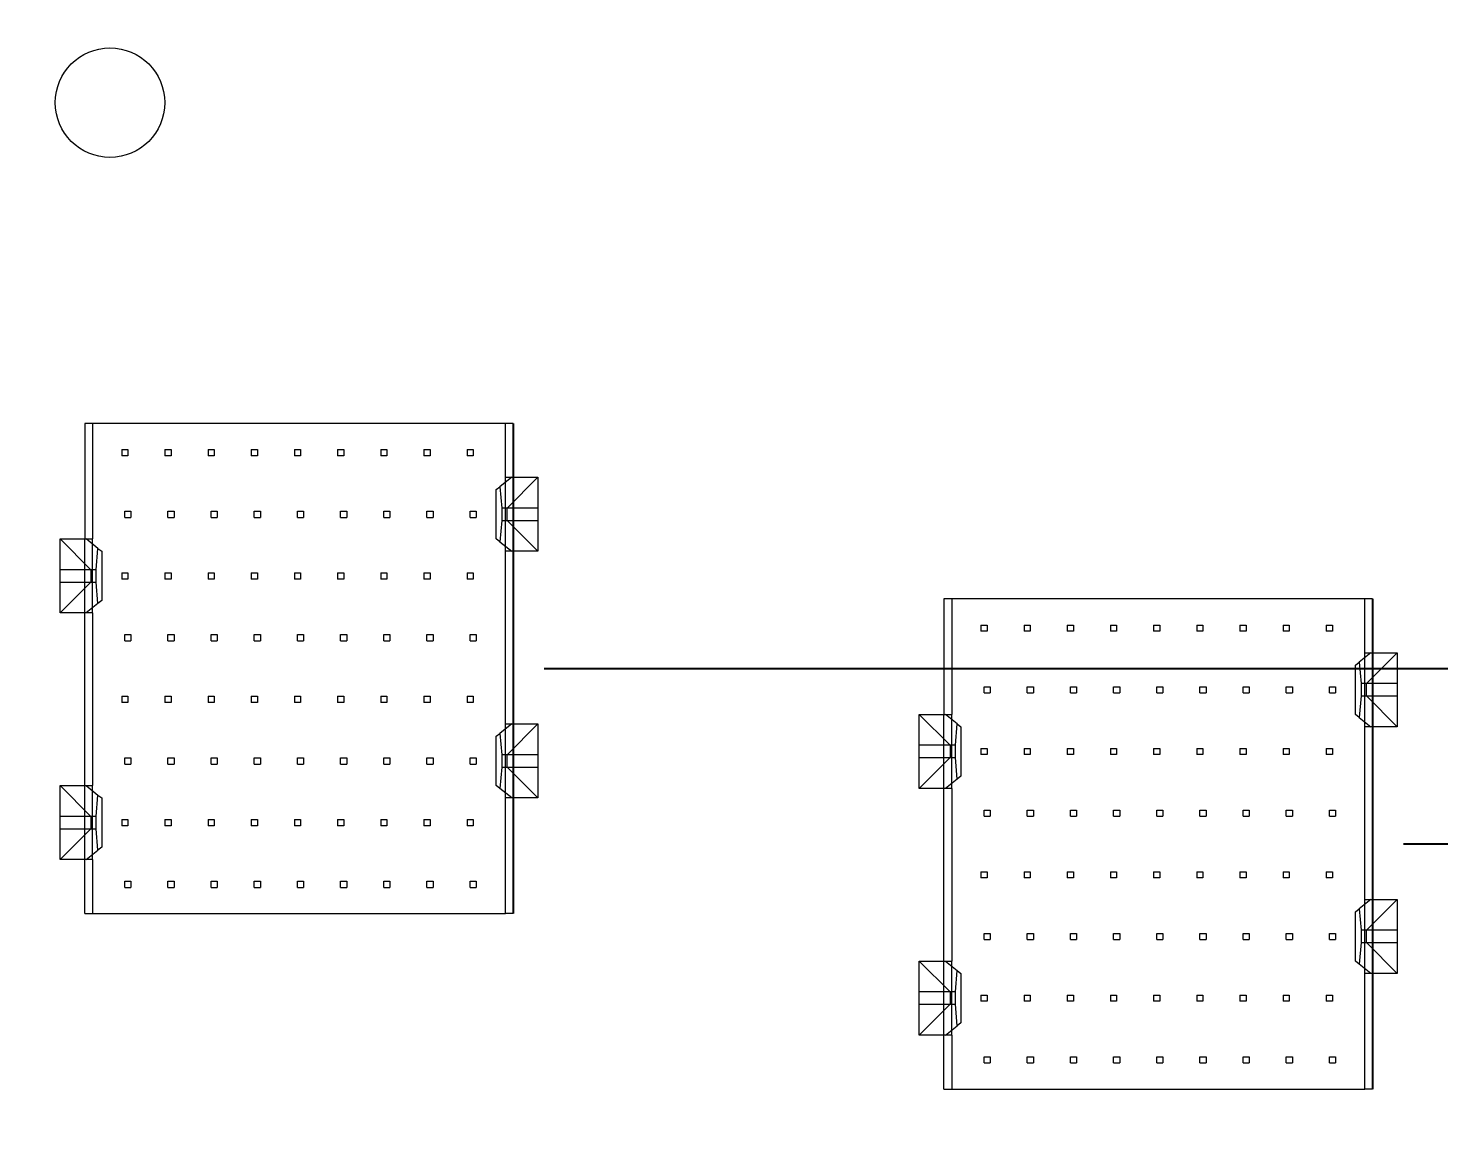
# Model space of a CAD drawing. Header units: millimetres. Extents: x -84 to 500, y -79 to 355.
# Drawn here: x 338.98 to 384.73, y 112.78 to 148.76 of the extents above; entities that cross this region are included whole.
import ezdxf
from ezdxf.lldxf.tags import DXFTag

# ---------------------------------------------------------------- set-up
doc = ezdxf.new("R2010")
doc.units = ezdxf.units.MM
doc.header["$PDSIZE"] = -1
tags = doc.linetypes.add('HIDDEN', pattern=[1.905, 1.27, -0.635]).pattern_tags.tags
tags[6:7] = [DXFTag(74, 4), DXFTag(75, 0), DXFTag(340, '0'), DXFTag(46, 1.0), DXFTag(50, 0.0), DXFTag(44, 0.0), DXFTag(45, 0.0)]
tags[4:5] = [DXFTag(74, 4), DXFTag(75, 0), DXFTag(340, '0'), DXFTag(46, 1.0), DXFTag(50, 0.0), DXFTag(44, 0.0), DXFTag(45, 0.0)]
doc.dimstyles.new('ISO-25', dxfattribs={"dimtxt": 2.5, "dimasz": 2.5, "dimexe": 1.25, "dimexo": 0.625, "dimtad": 1, "dimtxsty": 'Standard', "dimcen": 2.5, "dimadec": 0, "dimazin": 0, "dimtfac": 1, "dimtmove": 0, "dimatfit": 3, "dimfxl": 0, "dimarcsym": 0})

# ---------------------------------------------------------------- blocks, each defined once
blk = doc.blocks.new('*D34')
at = {"color": 0, "linetype": 'ByBlock', "lineweight": -2}
for p, q in [((426.45, 146.35), (440.106, 146.35)), ((440.106, 146.35), (446.71, 141.512)), ((446.71, 141.512), (474.683, 141.512))]:
    blk.add_line(p, q, dxfattribs=at)
at = {"layer": 'DEFPOINTS', "color": 0, "linetype": 'ByBlock'}
blk.add_point((425.45, 146.35), dxfattribs=at)
at = {"color": 0, "linetype": 'ByBlock', "insert": (464.761, 144.786), "char_height": 3.5, "attachment_point": 5}
blk.add_mtext('146,350', dxfattribs=at)
blk = doc.blocks.new('*D104')
at = {"color": 0, "linetype": 'ByBlock', "lineweight": -2}
for p, q in [((357.387, 315.419), (357.387, 343.952)), ((359.8, 308.815), (357.387, 315.419)), ((359.8, 282.085), (359.8, 308.815))]:
    blk.add_line(p, q, dxfattribs=at)
at = {"layer": 'DEFPOINTS', "color": 0, "linetype": 'ByBlock'}
blk.add_point((359.8, 281.085), dxfattribs=at)
at = {"color": 0, "linetype": 'ByBlock', "insert": (354.113, 333.75), "char_height": 3.5, "attachment_point": 5, "rotation": 90}
blk.add_mtext('359,800', dxfattribs=at)
blk = doc.blocks.new('*D103')
at = {"color": 0, "linetype": 'ByBlock', "lineweight": -2}
blk.add_line((392.56, 287.37), (392.56, 345.31), dxfattribs=at)
at = {"layer": 'DEFPOINTS', "color": 0, "linetype": 'ByBlock'}
blk.add_point((392.56, 286.37), dxfattribs=at)
at = {"color": 0, "linetype": 'ByBlock', "insert": (389.286, 334.81), "char_height": 3.5, "attachment_point": 5, "rotation": 90}
blk.add_mtext('392,560', dxfattribs=at)
blk = doc.blocks.new('*D60')
at = {"color": 0, "linetype": 'ByBlock', "lineweight": -2}
for p, q in [((429.688, 279.42), (436.292, 282.059)), ((436.292, 282.059), (465.42, 282.059)), ((399.51, 279.42), (429.688, 279.42))]:
    blk.add_line(p, q, dxfattribs=at)
at = {"layer": 'DEFPOINTS', "color": 0, "linetype": 'ByBlock'}
blk.add_point((398.51, 279.42), dxfattribs=at)
at = {"color": 0, "linetype": 'ByBlock', "insert": (454.92, 285.333), "char_height": 3.5, "attachment_point": 5}
blk.add_mtext('279,420', dxfattribs=at)
blk = doc.blocks.new('*D190')
at = {"color": 0, "linetype": 'ByBlock', "lineweight": -2}
for p, q in [((429.827, 280.62), (436.431, 290.705)), ((436.431, 290.705), (464.964, 290.705)), ((361.265, 280.62), (429.827, 280.62))]:
    blk.add_line(p, q, dxfattribs=at)
at = {"layer": 'DEFPOINTS', "color": 0, "linetype": 'ByBlock'}
blk.add_point((360.265, 280.62), dxfattribs=at)
at = {"color": 0, "linetype": 'ByBlock', "insert": (454.762, 293.979), "char_height": 3.5, "attachment_point": 5}
blk.add_mtext('280,620', dxfattribs=at)
blk = doc.blocks.new('*D116')
at = {"color": 0, "linetype": 'ByBlock', "lineweight": -2}
for p, q in [((400.941, 308.34), (400.941, 337.468)), ((407.239, 301.736), (400.941, 308.34)), ((407.239, 211.51), (407.239, 301.736))]:
    blk.add_line(p, q, dxfattribs=at)
at = {"layer": 'DEFPOINTS', "color": 0, "linetype": 'ByBlock'}
blk.add_point((407.239, 210.51), dxfattribs=at)
at = {"color": 0, "linetype": 'ByBlock', "insert": (397.667, 326.968), "char_height": 3.5, "attachment_point": 5, "rotation": 90}
blk.add_mtext('407,239', dxfattribs=at)
blk = doc.blocks.new('*D91')
at = {"color": 0, "linetype": 'ByBlock', "lineweight": -2}
for p, q in [((439.745, 128), (446.349, 133.075)), ((446.349, 133.075), (473.132, 133.075)), ((355.71, 128), (439.745, 128))]:
    blk.add_line(p, q, dxfattribs=at)
at = {"layer": 'DEFPOINTS', "color": 0, "linetype": 'ByBlock'}
blk.add_point((354.71, 128), dxfattribs=at)
at = {"color": 0, "linetype": 'ByBlock', "insert": (463.805, 136.349), "char_height": 3.5, "attachment_point": 5}
blk.add_mtext('128,000', dxfattribs=at)
blk = doc.blocks.new('*D90')
at = {"color": 0, "linetype": 'ByBlock', "lineweight": -2}
for p, q in [((383.58, 122.31), (443.522, 122.31)), ((443.522, 122.31), (450.126, 119.448)), ((450.126, 119.448), (476.944, 119.448))]:
    blk.add_line(p, q, dxfattribs=at)
at = {"layer": 'DEFPOINTS', "color": 0, "linetype": 'ByBlock'}
blk.add_point((382.58, 122.31), dxfattribs=at)
at = {"color": 0, "linetype": 'ByBlock', "insert": (467.599, 122.722), "char_height": 3.5, "attachment_point": 5}
blk.add_mtext('122,310', dxfattribs=at)
blk = doc.blocks.new('*D87')
at = {"color": 0, "linetype": 'ByBlock', "lineweight": -2}
for p, q in [((355.71, 165.32), (436.663, 165.32)), ((436.663, 165.32), (443.267, 154.329)), ((443.267, 154.329), (471.24, 154.329))]:
    blk.add_line(p, q, dxfattribs=at)
at = {"layer": 'DEFPOINTS', "color": 0, "linetype": 'ByBlock'}
blk.add_point((354.71, 165.32), dxfattribs=at)
at = {"color": 0, "linetype": 'ByBlock', "insert": (461.318, 157.603), "char_height": 3.5, "attachment_point": 5}
blk.add_mtext('165,320', dxfattribs=at)
blk = doc.blocks.new('*D86')
at = {"color": 0, "linetype": 'ByBlock', "lineweight": -2}
for p, q in [((435.679, 169.72), (442.283, 178.623)), ((442.283, 178.623), (470.256, 178.623)), ((383.58, 169.72), (435.679, 169.72))]:
    blk.add_line(p, q, dxfattribs=at)
at = {"layer": 'DEFPOINTS', "color": 0, "linetype": 'ByBlock'}
blk.add_point((382.58, 169.72), dxfattribs=at)
at = {"color": 0, "linetype": 'ByBlock', "insert": (460.334, 181.897), "char_height": 3.5, "attachment_point": 5}
blk.add_mtext('169,720', dxfattribs=at)
blk = doc.blocks.new('*D93')
at = {"color": 0, "linetype": 'ByBlock', "lineweight": -2}
for p, q in [((432.054, 211.35), (437.709, 213.37)), ((437.709, 213.37), (464.527, 213.37)), ((426.45, 211.35), (432.054, 211.35))]:
    blk.add_line(p, q, dxfattribs=at)
at = {"layer": 'DEFPOINTS', "color": 0, "linetype": 'ByBlock'}
blk.add_point((425.45, 211.35), dxfattribs=at)
at = {"color": 0, "linetype": 'ByBlock', "insert": (455.182, 216.644), "char_height": 3.5, "attachment_point": 5}
blk.add_mtext('211,350', dxfattribs=at)
blk = doc.blocks.new('*D94')
at = {"color": 0, "linetype": 'ByBlock', "lineweight": -2}
for p, q in [((432.095, 298.31), (435.867, 300.366)), ((435.867, 300.366), (463.84, 300.366)), ((426.491, 298.31), (432.095, 298.31))]:
    blk.add_line(p, q, dxfattribs=at)
at = {"layer": 'DEFPOINTS', "color": 0, "linetype": 'ByBlock'}
blk.add_point((425.491, 298.31), dxfattribs=at)
at = {"color": 0, "linetype": 'ByBlock', "insert": (453.918, 303.64), "char_height": 3.5, "attachment_point": 5}
blk.add_mtext('298,310', dxfattribs=at)
blk = doc.blocks.new('*D100')
at = {"color": 0, "linetype": 'ByBlock', "lineweight": -2}
for p, q in [((438.404, 304.8), (441.522, 311.942)), ((441.522, 311.942), (469.46, 311.942)), ((432.8, 304.8), (438.404, 304.8))]:
    blk.add_line(p, q, dxfattribs=at)
at = {"layer": 'DEFPOINTS', "color": 0, "linetype": 'ByBlock'}
blk.add_point((431.8, 304.8), dxfattribs=at)
at = {"color": 0, "linetype": 'ByBlock', "insert": (459.555, 315.216), "char_height": 3.5, "attachment_point": 5}
blk.add_mtext('304,800', dxfattribs=at)
blk = doc.blocks.new('*D102')
at = {"color": 0, "linetype": 'ByBlock', "lineweight": -2}
for p, q in [((423.034, 313.81), (423.034, 341.188)), ((431.8, 311.404), (423.034, 313.81)), ((431.8, 305.8), (431.8, 311.404))]:
    blk.add_line(p, q, dxfattribs=at)
at = {"layer": 'DEFPOINTS', "color": 0, "linetype": 'ByBlock'}
blk.add_point((431.8, 304.8), dxfattribs=at)
at = {"color": 0, "linetype": 'ByBlock', "insert": (419.76, 331.563), "char_height": 3.5, "attachment_point": 5, "rotation": 90}
blk.add_mtext('431,800', dxfattribs=at)
blk = doc.blocks.new('*D114')
at = {"color": 0, "linetype": 'ByBlock', "lineweight": -2}
for p, q in [((427.163, 240.585), (433.767, 246.415)), ((433.767, 246.415), (462.895, 246.415)), ((407.051, 240.585), (427.163, 240.585))]:
    blk.add_line(p, q, dxfattribs=at)
at = {"layer": 'DEFPOINTS', "color": 0, "linetype": 'ByBlock'}
blk.add_point((406.051, 240.585), dxfattribs=at)
at = {"color": 0, "linetype": 'ByBlock', "insert": (452.395, 249.689), "char_height": 3.5, "attachment_point": 5}
blk.add_mtext('240,585', dxfattribs=at)
blk = doc.blocks.new('*D117')
at = {"color": 0, "linetype": 'ByBlock', "lineweight": -2}
for p, q in [((375.623, 311.577), (375.623, 340.11)), ((378.2, 304.973), (375.623, 311.577)), ((378.2, 242.005), (378.2, 304.973))]:
    blk.add_line(p, q, dxfattribs=at)
at = {"layer": 'DEFPOINTS', "color": 0, "linetype": 'ByBlock'}
blk.add_point((378.2, 241.005), dxfattribs=at)
at = {"color": 0, "linetype": 'ByBlock', "insert": (372.349, 329.907), "char_height": 3.5, "attachment_point": 5, "rotation": 90}
blk.add_mtext('378,200', dxfattribs=at)
blk = doc.blocks.new('*D118')
at = {"color": 0, "linetype": 'ByBlock', "lineweight": -2}
for p, q in [((346.874, 316.264), (346.874, 343.047)), ((350.01, 309.66), (346.874, 316.264)), ((350.01, 242.005), (350.01, 309.66))]:
    blk.add_line(p, q, dxfattribs=at)
at = {"layer": 'DEFPOINTS', "color": 0, "linetype": 'ByBlock'}
blk.add_point((350.01, 241.005), dxfattribs=at)
at = {"color": 0, "linetype": 'ByBlock', "insert": (343.6, 333.72), "char_height": 3.5, "attachment_point": 5, "rotation": 90}
blk.add_mtext('350,010', dxfattribs=at)
blk = doc.blocks.new('*D187')
at = {"color": 0, "linetype": 'ByBlock', "lineweight": -2}
for p, q in [((338.803, 312.856), (338.803, 341.984)), ((347.76, 306.252), (338.803, 312.856)), ((347.76, 174.27), (347.76, 306.252))]:
    blk.add_line(p, q, dxfattribs=at)
at = {"layer": 'DEFPOINTS', "color": 0, "linetype": 'ByBlock'}
blk.add_point((347.76, 173.27), dxfattribs=at)
at = {"color": 0, "linetype": 'ByBlock', "insert": (335.529, 331.484), "char_height": 3.5, "attachment_point": 5, "rotation": 90}
blk.add_mtext('347,760', dxfattribs=at)
blk = doc.blocks.new('*D188')
at = {"color": 0, "linetype": 'ByBlock', "lineweight": -2}
for p, q in [((366.99, 308.283), (366.99, 337.411)), ((375.63, 301.679), (366.99, 308.283)), ((375.63, 176.67), (375.63, 301.679))]:
    blk.add_line(p, q, dxfattribs=at)
at = {"layer": 'DEFPOINTS', "color": 0, "linetype": 'ByBlock'}
blk.add_point((375.63, 175.67), dxfattribs=at)
at = {"color": 0, "linetype": 'ByBlock', "insert": (363.716, 326.911), "char_height": 3.5, "attachment_point": 5, "rotation": 90}
blk.add_mtext('375,630', dxfattribs=at)

msp = doc.modelspace()

# ---------------------------------------------------------------- linework, layer by layer
at = {"color": 7, "linetype": 'Continuous', "lineweight": 15}
for p, q in [((340.81, 135.95), (340.81, 132.2)), ((341.06, 135.95), (340.81, 135.95)), ((341.06, 135.95), (341.06, 132.2)), ((354.46, 135.95), (341.06, 135.95)), ((354.46, 134.2), (354.46, 135.95)), ((354.71, 135.95), (354.46, 135.95)), ((354.71, 135.95), (354.71, 134.2)), ((354.66, 134.2), (354.2792, 133.8953)), ((354.46, 134.2), (354.66, 134.2)), ((355.51, 134.2), (354.51, 133.2)), ((354.66, 134.2), (355.51, 134.2)), ((355.51, 134.2), (355.51, 133.2)), ((354.16, 133.8), (354.2792, 133.8953)), ((354.16, 132.2), (354.16, 133.8)), ((354.2792, 133.8953), (354.34, 133.2)), ((354.34, 133.2), (354.34, 132.8)), ((354.51, 133.2), (354.34, 133.2)), ((354.51, 132.8), (354.51, 133.2)), ((355.51, 133.2), (354.51, 133.2)), ((355.51, 133.2), (355.51, 132.8)), ((354.34, 132.8), (354.2792, 132.1047)), ((354.34, 132.8), (354.51, 132.8)), ((354.51, 132.8), (355.51, 131.8)), ((354.51, 132.8), (355.51, 132.8)), ((355.51, 132.8), (355.51, 131.8)), ((341.01, 131.2), (340.01, 132.2)), ((340.01, 131.2), (340.01, 132.2)), ((340.01, 132.2), (340.86, 132.2)), ((341.2408, 131.8953), (340.86, 132.2)), ((340.86, 132.2), (341.06, 132.2)), ((341.18, 131.2), (341.2408, 131.8953)), ((341.2408, 131.8953), (341.36, 131.8)), ((341.36, 131.8), (341.36, 130.2)), ((354.2792, 132.1047), (354.16, 132.2)), ((354.2792, 132.1047), (354.66, 131.8)), ((354.46, 126.2), (354.46, 131.8)), ((354.66, 131.8), (354.46, 131.8)), ((355.51, 131.8), (354.66, 131.8)), ((354.71, 131.8), (354.71, 126.2)), ((340.01, 130.8), (340.01, 131.2)), ((341.01, 131.2), (340.01, 131.2)), ((341.01, 131.2), (341.01, 130.8)), ((341.18, 131.2), (341.01, 131.2)), ((341.18, 130.8), (341.18, 131.2)), ((340.01, 130.8), (341.01, 130.8)), ((340.01, 129.8), (340.01, 130.8)), ((340.01, 129.8), (341.01, 130.8)), ((341.01, 130.8), (341.18, 130.8)), ((341.2408, 130.1047), (341.18, 130.8)), ((341.2408, 130.1047), (340.86, 129.8)), ((341.36, 130.2), (341.2408, 130.1047)), ((368.68, 130.26), (368.68, 126.51)), ((368.93, 130.26), (368.68, 130.26)), ((368.93, 130.26), (368.93, 126.51)), ((382.33, 130.26), (368.93, 130.26)), ((382.33, 128.51), (382.33, 130.26)), ((382.58, 130.26), (382.33, 130.26)), ((382.58, 130.26), (382.58, 128.51)), ((340.86, 129.8), (340.01, 129.8)), ((340.81, 124.2), (340.81, 129.8)), ((341.06, 129.8), (340.86, 129.8)), ((341.06, 129.8), (341.06, 124.2)), ((382.03, 128.11), (382.1492, 128.2053)), ((382.03, 126.51), (382.03, 128.11)), ((382.53, 128.51), (382.1492, 128.2053)), ((382.1492, 128.2053), (382.21, 127.51)), ((382.33, 128.51), (382.53, 128.51)), ((383.38, 128.51), (382.38, 127.51)), ((382.53, 128.51), (383.38, 128.51)), ((383.38, 128.51), (383.38, 127.51)), ((382.21, 127.51), (382.21, 127.11)), ((382.38, 127.51), (382.21, 127.51)), ((382.38, 127.11), (382.38, 127.51)), ((383.38, 127.51), (382.38, 127.51)), ((383.38, 127.51), (383.38, 127.11)), ((382.21, 127.11), (382.1492, 126.4147)), ((382.21, 127.11), (382.38, 127.11)), ((382.38, 127.11), (383.38, 126.11)), ((382.38, 127.11), (383.38, 127.11)), ((383.38, 127.11), (383.38, 126.11)), ((367.88, 126.51), (368.73, 126.51)), ((368.88, 125.51), (367.88, 126.51)), ((367.88, 125.51), (367.88, 126.51)), ((369.1108, 126.2053), (368.73, 126.51)), ((368.73, 126.51), (368.93, 126.51)), ((382.1492, 126.4147), (382.03, 126.51)), ((382.1492, 126.4147), (382.53, 126.11)), ((354.16, 125.8), (354.2792, 125.8953)), ((354.66, 126.2), (354.2792, 125.8953)), ((354.2792, 125.8953), (354.34, 125.2)), ((354.46, 126.2), (354.66, 126.2)), ((355.51, 126.2), (354.51, 125.2)), ((354.66, 126.2), (355.51, 126.2)), ((355.51, 126.2), (355.51, 125.2)), ((369.05, 125.51), (369.1108, 126.2053)), ((369.1108, 126.2053), (369.23, 126.11)), ((369.23, 126.11), (369.23, 124.51)), ((382.33, 120.51), (382.33, 126.11)), ((382.53, 126.11), (382.33, 126.11)), ((383.38, 126.11), (382.53, 126.11)), ((382.58, 126.11), (382.58, 120.51)), ((354.16, 124.2), (354.16, 125.8)), ((367.88, 125.11), (367.88, 125.51)), ((368.88, 125.51), (367.88, 125.51)), ((369.05, 125.51), (368.88, 125.51)), ((368.88, 125.51), (368.88, 125.11)), ((369.05, 125.11), (369.05, 125.51)), ((354.34, 125.2), (354.34, 124.8)), ((354.51, 125.2), (354.34, 125.2)), ((354.51, 124.8), (354.51, 125.2)), ((355.51, 125.2), (354.51, 125.2)), ((355.51, 125.2), (355.51, 124.8)), ((367.88, 125.11), (368.88, 125.11)), ((367.88, 124.11), (368.88, 125.11)), ((367.88, 124.11), (367.88, 125.11)), ((368.88, 125.11), (369.05, 125.11)), ((369.1108, 124.4147), (369.05, 125.11)), ((354.34, 124.8), (354.2792, 124.1047)), ((354.34, 124.8), (354.51, 124.8)), ((354.51, 124.8), (355.51, 124.8)), ((354.51, 124.8), (355.51, 123.8)), ((355.51, 124.8), (355.51, 123.8)), ((369.23, 124.51), (369.1108, 124.4147)), ((340.01, 124.2), (340.86, 124.2)), ((341.01, 123.2), (340.01, 124.2)), ((340.01, 123.2), (340.01, 124.2)), ((340.86, 124.2), (341.2408, 123.8953)), ((340.86, 124.2), (341.06, 124.2)), ((354.2792, 124.1047), (354.16, 124.2)), ((354.66, 123.8), (354.2792, 124.1047)), ((368.73, 124.11), (367.88, 124.11)), ((368.68, 118.51), (368.68, 124.11)), ((369.1108, 124.4147), (368.73, 124.11)), ((368.93, 124.11), (368.73, 124.11)), ((368.93, 124.11), (368.93, 118.51)), ((341.18, 123.2), (341.2408, 123.8953)), ((341.2408, 123.8953), (341.36, 123.8)), ((341.36, 123.8), (341.36, 122.2)), ((354.46, 120.05), (354.46, 123.8)), ((354.66, 123.8), (354.46, 123.8)), ((355.51, 123.8), (354.66, 123.8)), ((354.71, 123.8), (354.71, 120.05)), ((340.01, 122.8), (340.01, 123.2)), ((341.01, 123.2), (340.01, 123.2)), ((341.18, 123.2), (341.01, 123.2)), ((341.01, 123.2), (341.01, 122.8)), ((341.18, 122.8), (341.18, 123.2)), ((340.01, 121.8), (341.01, 122.8)), ((340.01, 122.8), (341.01, 122.8)), ((340.01, 121.8), (340.01, 122.8)), ((341.01, 122.8), (341.18, 122.8)), ((341.2408, 122.1047), (341.18, 122.8)), ((341.36, 122.2), (341.2408, 122.1047)), ((340.86, 121.8), (340.01, 121.8)), ((340.81, 120.05), (340.81, 121.8)), ((340.86, 121.8), (341.2408, 122.1047)), ((341.06, 121.8), (340.86, 121.8)), ((341.06, 121.8), (341.06, 120.05)), ((382.53, 120.51), (382.1492, 120.2053)), ((382.33, 120.51), (382.53, 120.51)), ((383.38, 120.51), (382.38, 119.51)), ((382.53, 120.51), (383.38, 120.51)), ((383.38, 120.51), (383.38, 119.51)), ((340.81, 120.05), (341.06, 120.05)), ((341.06, 120.05), (354.46, 120.05)), ((354.71, 120.05), (354.46, 120.05)), ((382.03, 120.11), (382.1492, 120.2053)), ((382.03, 118.51), (382.03, 120.11)), ((382.1492, 120.2053), (382.21, 119.51)), ((382.21, 119.51), (382.21, 119.11)), ((382.38, 119.51), (382.21, 119.51)), ((382.38, 119.11), (382.38, 119.51)), ((383.38, 119.51), (382.38, 119.51)), ((383.38, 119.51), (383.38, 119.11)), ((382.21, 119.11), (382.1492, 118.4147)), ((382.21, 119.11), (382.38, 119.11)), ((382.38, 119.11), (383.38, 118.11)), ((382.38, 119.11), (383.38, 119.11)), ((383.38, 119.11), (383.38, 118.11)), ((368.88, 117.51), (367.88, 118.51)), ((367.88, 117.51), (367.88, 118.51)), ((367.88, 118.51), (368.73, 118.51)), ((368.73, 118.51), (369.1108, 118.2053)), ((368.73, 118.51), (368.93, 118.51)), ((382.1492, 118.4147), (382.03, 118.51)), ((369.05, 117.51), (369.1108, 118.2053)), ((369.1108, 118.2053), (369.23, 118.11)), ((369.23, 118.11), (369.23, 116.51)), ((382.53, 118.11), (382.1492, 118.4147)), ((382.33, 114.36), (382.33, 118.11)), ((382.53, 118.11), (382.33, 118.11)), ((383.38, 118.11), (382.53, 118.11)), ((382.58, 118.11), (382.58, 114.36)), ((367.88, 117.11), (367.88, 117.51)), ((368.88, 117.51), (367.88, 117.51)), ((369.05, 117.51), (368.88, 117.51)), ((368.88, 117.51), (368.88, 117.11)), ((369.05, 117.11), (369.05, 117.51)), ((367.88, 116.11), (368.88, 117.11)), ((367.88, 117.11), (368.88, 117.11)), ((367.88, 116.11), (367.88, 117.11)), ((368.88, 117.11), (369.05, 117.11)), ((369.1108, 116.4147), (369.05, 117.11)), ((368.73, 116.11), (369.1108, 116.4147)), ((369.23, 116.51), (369.1108, 116.4147)), ((368.73, 116.11), (367.88, 116.11)), ((368.68, 114.36), (368.68, 116.11)), ((368.93, 116.11), (368.73, 116.11)), ((368.93, 116.11), (368.93, 114.36)), ((368.68, 114.36), (368.93, 114.36)), ((368.93, 114.36), (382.33, 114.36)), ((382.58, 114.36), (382.33, 114.36))]:
    msp.add_line(p, q, dxfattribs=at)
for p, q in [((354.71, 135.95), (354.71, 120.05)), ((382.58, 130.26), (382.58, 114.36))]:
    msp.add_line(p, q)
at = {"color": 7, "linetype": 'HIDDEN', "lineweight": 0}
for p, q in [((342.01, 135.1), (342.21, 135.1)), ((342.01, 135.1), (342.01, 134.9)), ((342.21, 135.1), (342.21, 134.9)), ((343.41, 135.1), (343.61, 135.1)), ((343.41, 135.1), (343.41, 134.9)), ((343.61, 135.1), (343.61, 134.9)), ((344.81, 135.1), (345.01, 135.1)), ((344.81, 135.1), (344.81, 134.9)), ((345.01, 135.1), (345.01, 134.9)), ((346.21, 135.1), (346.41, 135.1)), ((346.21, 135.1), (346.21, 134.9)), ((346.41, 135.1), (346.41, 134.9)), ((347.61, 135.1), (347.81, 135.1)), ((347.61, 135.1), (347.61, 134.9)), ((347.81, 135.1), (347.81, 134.9)), ((349.01, 135.1), (349.21, 135.1)), ((349.01, 135.1), (349.01, 134.9)), ((349.21, 135.1), (349.21, 134.9)), ((350.41, 135.1), (350.61, 135.1)), ((350.41, 135.1), (350.41, 134.9)), ((350.61, 135.1), (350.61, 134.9)), ((351.81, 135.1), (352.01, 135.1)), ((351.81, 135.1), (351.81, 134.9)), ((352.01, 135.1), (352.01, 134.9)), ((353.21, 135.1), (353.41, 135.1)), ((353.21, 135.1), (353.21, 134.9)), ((353.41, 135.1), (353.41, 134.9)), ((342.21, 134.9), (342.01, 134.9)), ((343.61, 134.9), (343.41, 134.9)), ((345.01, 134.9), (344.81, 134.9)), ((346.41, 134.9), (346.21, 134.9)), ((347.81, 134.9), (347.61, 134.9)), ((349.21, 134.9), (349.01, 134.9)), ((350.61, 134.9), (350.41, 134.9)), ((352.01, 134.9), (351.81, 134.9)), ((353.41, 134.9), (353.21, 134.9)), ((354.46, 131.8), (354.46, 134.2)), ((354.71, 134.2), (354.71, 131.8)), ((342.11, 133.1), (342.31, 133.1)), ((342.11, 132.9), (342.11, 133.1)), ((342.11, 132.9), (342.31, 132.9)), ((342.31, 133.1), (342.31, 132.9)), ((343.51, 132.9), (343.51, 133.1)), ((343.51, 133.1), (343.71, 133.1)), ((343.51, 132.9), (343.71, 132.9)), ((343.71, 133.1), (343.71, 132.9)), ((344.91, 132.9), (344.91, 133.1)), ((344.91, 133.1), (345.11, 133.1)), ((344.91, 132.9), (345.11, 132.9)), ((345.11, 133.1), (345.11, 132.9)), ((346.31, 132.9), (346.31, 133.1)), ((346.31, 133.1), (346.51, 133.1)), ((346.31, 132.9), (346.51, 132.9)), ((346.51, 133.1), (346.51, 132.9)), ((347.71, 132.9), (347.71, 133.1)), ((347.71, 133.1), (347.91, 133.1)), ((347.71, 132.9), (347.91, 132.9)), ((347.91, 133.1), (347.91, 132.9)), ((349.11, 132.9), (349.11, 133.1)), ((349.11, 133.1), (349.31, 133.1)), ((349.11, 132.9), (349.31, 132.9)), ((349.31, 133.1), (349.31, 132.9)), ((350.51, 133.1), (350.71, 133.1)), ((350.51, 132.9), (350.51, 133.1)), ((350.51, 132.9), (350.71, 132.9)), ((350.71, 133.1), (350.71, 132.9)), ((351.91, 133.1), (352.11, 133.1)), ((351.91, 132.9), (351.91, 133.1)), ((351.91, 132.9), (352.11, 132.9)), ((352.11, 133.1), (352.11, 132.9)), ((353.31, 133.1), (353.51, 133.1)), ((353.31, 132.9), (353.31, 133.1)), ((353.31, 132.9), (353.51, 132.9)), ((353.51, 133.1), (353.51, 132.9)), ((340.81, 129.8), (340.81, 132.2)), ((341.06, 129.8), (341.06, 132.2)), ((342.01, 131.1), (342.21, 131.1)), ((342.01, 131.1), (342.01, 130.9)), ((342.21, 130.9), (342.01, 130.9)), ((342.21, 131.1), (342.21, 130.9)), ((343.41, 131.1), (343.61, 131.1)), ((343.41, 131.1), (343.41, 130.9)), ((343.61, 130.9), (343.41, 130.9)), ((343.61, 131.1), (343.61, 130.9)), ((344.81, 131.1), (344.81, 130.9)), ((344.81, 131.1), (345.01, 131.1)), ((345.01, 130.9), (344.81, 130.9)), ((345.01, 131.1), (345.01, 130.9)), ((346.21, 131.1), (346.21, 130.9)), ((346.21, 131.1), (346.41, 131.1)), ((346.41, 130.9), (346.21, 130.9)), ((346.41, 131.1), (346.41, 130.9)), ((347.61, 131.1), (347.61, 130.9)), ((347.61, 131.1), (347.81, 131.1)), ((347.81, 130.9), (347.61, 130.9)), ((347.81, 131.1), (347.81, 130.9)), ((349.01, 131.1), (349.01, 130.9)), ((349.01, 131.1), (349.21, 131.1)), ((349.21, 130.9), (349.01, 130.9)), ((349.21, 131.1), (349.21, 130.9)), ((350.41, 131.1), (350.41, 130.9)), ((350.41, 131.1), (350.61, 131.1)), ((350.61, 130.9), (350.41, 130.9)), ((350.61, 131.1), (350.61, 130.9)), ((351.81, 131.1), (351.81, 130.9)), ((351.81, 131.1), (352.01, 131.1)), ((352.01, 130.9), (351.81, 130.9)), ((352.01, 131.1), (352.01, 130.9)), ((353.21, 131.1), (353.21, 130.9)), ((353.21, 131.1), (353.41, 131.1)), ((353.41, 130.9), (353.21, 130.9)), ((353.41, 131.1), (353.41, 130.9)), ((342.11, 129.1), (342.31, 129.1)), ((342.11, 128.9), (342.11, 129.1)), ((342.31, 129.1), (342.31, 128.9)), ((343.51, 128.9), (343.51, 129.1)), ((343.51, 129.1), (343.71, 129.1)), ((343.71, 129.1), (343.71, 128.9)), ((344.91, 129.1), (345.11, 129.1)), ((344.91, 128.9), (344.91, 129.1)), ((345.11, 129.1), (345.11, 128.9)), ((346.31, 129.1), (346.51, 129.1)), ((346.31, 128.9), (346.31, 129.1)), ((346.51, 129.1), (346.51, 128.9)), ((347.71, 129.1), (347.91, 129.1)), ((347.71, 128.9), (347.71, 129.1)), ((347.91, 129.1), (347.91, 128.9)), ((349.11, 128.9), (349.11, 129.1)), ((349.11, 129.1), (349.31, 129.1)), ((349.31, 129.1), (349.31, 128.9)), ((350.51, 128.9), (350.51, 129.1)), ((350.51, 129.1), (350.71, 129.1)), ((350.71, 129.1), (350.71, 128.9)), ((351.91, 128.9), (351.91, 129.1)), ((351.91, 129.1), (352.11, 129.1)), ((352.11, 129.1), (352.11, 128.9)), ((353.31, 128.9), (353.31, 129.1)), ((353.31, 129.1), (353.51, 129.1)), ((353.51, 129.1), (353.51, 128.9)), ((369.88, 129.41), (370.08, 129.41)), ((369.88, 129.41), (369.88, 129.21)), ((370.08, 129.21), (369.88, 129.21)), ((370.08, 129.41), (370.08, 129.21)), ((371.28, 129.41), (371.28, 129.21)), ((371.28, 129.41), (371.48, 129.41)), ((371.48, 129.21), (371.28, 129.21)), ((371.48, 129.41), (371.48, 129.21)), ((372.68, 129.41), (372.68, 129.21)), ((372.68, 129.41), (372.88, 129.41)), ((372.88, 129.21), (372.68, 129.21)), ((372.88, 129.41), (372.88, 129.21)), ((374.08, 129.41), (374.08, 129.21)), ((374.08, 129.41), (374.28, 129.41)), ((374.28, 129.21), (374.08, 129.21)), ((374.28, 129.41), (374.28, 129.21)), ((375.48, 129.41), (375.48, 129.21)), ((375.48, 129.41), (375.68, 129.41)), ((375.68, 129.21), (375.48, 129.21)), ((375.68, 129.41), (375.68, 129.21)), ((376.88, 129.41), (376.88, 129.21)), ((376.88, 129.41), (377.08, 129.41)), ((377.08, 129.21), (376.88, 129.21)), ((377.08, 129.41), (377.08, 129.21)), ((378.28, 129.41), (378.28, 129.21)), ((378.28, 129.41), (378.48, 129.41)), ((378.48, 129.21), (378.28, 129.21)), ((378.48, 129.41), (378.48, 129.21)), ((379.68, 129.41), (379.68, 129.21)), ((379.68, 129.41), (379.88, 129.41)), ((379.88, 129.21), (379.68, 129.21)), ((379.88, 129.41), (379.88, 129.21)), ((381.08, 129.41), (381.28, 129.41)), ((381.08, 129.41), (381.08, 129.21)), ((381.28, 129.21), (381.08, 129.21)), ((381.28, 129.41), (381.28, 129.21)), ((342.11, 128.9), (342.31, 128.9)), ((343.51, 128.9), (343.71, 128.9)), ((344.91, 128.9), (345.11, 128.9)), ((346.31, 128.9), (346.51, 128.9)), ((347.71, 128.9), (347.91, 128.9)), ((349.11, 128.9), (349.31, 128.9)), ((350.51, 128.9), (350.71, 128.9)), ((351.91, 128.9), (352.11, 128.9)), ((353.31, 128.9), (353.51, 128.9)), ((382.33, 126.11), (382.33, 128.51)), ((382.58, 128.51), (382.58, 126.11)), ((369.98, 127.41), (370.18, 127.41)), ((369.98, 127.21), (369.98, 127.41)), ((369.98, 127.21), (370.18, 127.21)), ((370.18, 127.41), (370.18, 127.21)), ((371.38, 127.21), (371.38, 127.41)), ((371.38, 127.41), (371.58, 127.41)), ((371.38, 127.21), (371.58, 127.21)), ((371.58, 127.41), (371.58, 127.21)), ((372.78, 127.41), (372.98, 127.41)), ((372.78, 127.21), (372.78, 127.41)), ((372.78, 127.21), (372.98, 127.21)), ((372.98, 127.41), (372.98, 127.21)), ((374.18, 127.41), (374.38, 127.41)), ((374.18, 127.21), (374.18, 127.41)), ((374.18, 127.21), (374.38, 127.21)), ((374.38, 127.41), (374.38, 127.21)), ((375.58, 127.41), (375.78, 127.41)), ((375.58, 127.21), (375.58, 127.41)), ((375.58, 127.21), (375.78, 127.21)), ((375.78, 127.41), (375.78, 127.21)), ((376.98, 127.41), (377.18, 127.41)), ((376.98, 127.21), (376.98, 127.41)), ((376.98, 127.21), (377.18, 127.21)), ((377.18, 127.41), (377.18, 127.21)), ((378.38, 127.41), (378.58, 127.41)), ((378.38, 127.21), (378.38, 127.41)), ((378.38, 127.21), (378.58, 127.21)), ((378.58, 127.41), (378.58, 127.21)), ((379.78, 127.21), (379.78, 127.41)), ((379.78, 127.41), (379.98, 127.41)), ((379.78, 127.21), (379.98, 127.21)), ((379.98, 127.41), (379.98, 127.21)), ((381.18, 127.21), (381.18, 127.41)), ((381.18, 127.41), (381.38, 127.41)), ((381.18, 127.21), (381.38, 127.21)), ((381.38, 127.41), (381.38, 127.21)), ((342.01, 127.1), (342.01, 126.9)), ((342.01, 127.1), (342.21, 127.1)), ((342.21, 126.9), (342.01, 126.9)), ((342.21, 127.1), (342.21, 126.9)), ((343.41, 127.1), (343.41, 126.9)), ((343.41, 127.1), (343.61, 127.1)), ((343.61, 126.9), (343.41, 126.9)), ((343.61, 127.1), (343.61, 126.9)), ((344.81, 127.1), (345.01, 127.1)), ((344.81, 127.1), (344.81, 126.9)), ((345.01, 126.9), (344.81, 126.9)), ((345.01, 127.1), (345.01, 126.9)), ((346.21, 127.1), (346.21, 126.9)), ((346.21, 127.1), (346.41, 127.1)), ((346.41, 126.9), (346.21, 126.9)), ((346.41, 127.1), (346.41, 126.9)), ((347.61, 127.1), (347.61, 126.9)), ((347.61, 127.1), (347.81, 127.1)), ((347.81, 126.9), (347.61, 126.9)), ((347.81, 127.1), (347.81, 126.9)), ((349.01, 127.1), (349.01, 126.9)), ((349.01, 127.1), (349.21, 127.1)), ((349.21, 126.9), (349.01, 126.9)), ((349.21, 127.1), (349.21, 126.9)), ((350.41, 127.1), (350.41, 126.9)), ((350.41, 127.1), (350.61, 127.1)), ((350.61, 126.9), (350.41, 126.9)), ((350.61, 127.1), (350.61, 126.9)), ((351.81, 127.1), (352.01, 127.1)), ((351.81, 127.1), (351.81, 126.9)), ((352.01, 126.9), (351.81, 126.9)), ((352.01, 127.1), (352.01, 126.9)), ((353.21, 127.1), (353.41, 127.1)), ((353.21, 127.1), (353.21, 126.9)), ((353.41, 126.9), (353.21, 126.9)), ((353.41, 127.1), (353.41, 126.9)), ((368.68, 124.11), (368.68, 126.51)), ((368.93, 124.11), (368.93, 126.51)), ((354.46, 123.8), (354.46, 126.2)), ((354.71, 126.2), (354.71, 123.8)), ((369.88, 125.41), (369.88, 125.21)), ((369.88, 125.41), (370.08, 125.41)), ((370.08, 125.41), (370.08, 125.21)), ((371.28, 125.41), (371.28, 125.21)), ((371.28, 125.41), (371.48, 125.41)), ((371.48, 125.41), (371.48, 125.21)), ((372.68, 125.41), (372.88, 125.41)), ((372.68, 125.41), (372.68, 125.21)), ((372.88, 125.41), (372.88, 125.21)), ((374.08, 125.41), (374.28, 125.41)), ((374.08, 125.41), (374.08, 125.21)), ((374.28, 125.41), (374.28, 125.21)), ((375.48, 125.41), (375.48, 125.21)), ((375.48, 125.41), (375.68, 125.41)), ((375.68, 125.41), (375.68, 125.21)), ((376.88, 125.41), (377.08, 125.41)), ((376.88, 125.41), (376.88, 125.21)), ((377.08, 125.41), (377.08, 125.21)), ((378.28, 125.41), (378.48, 125.41)), ((378.28, 125.41), (378.28, 125.21)), ((378.48, 125.41), (378.48, 125.21)), ((379.68, 125.41), (379.68, 125.21)), ((379.68, 125.41), (379.88, 125.41)), ((379.88, 125.41), (379.88, 125.21)), ((381.08, 125.41), (381.08, 125.21)), ((381.08, 125.41), (381.28, 125.41)), ((381.28, 125.41), (381.28, 125.21)), ((342.11, 125.1), (342.31, 125.1)), ((342.11, 124.9), (342.11, 125.1)), ((342.31, 125.1), (342.31, 124.9)), ((343.51, 124.9), (343.51, 125.1)), ((343.51, 125.1), (343.71, 125.1)), ((343.71, 125.1), (343.71, 124.9)), ((344.91, 124.9), (344.91, 125.1)), ((344.91, 125.1), (345.11, 125.1)), ((345.11, 125.1), (345.11, 124.9)), ((346.31, 124.9), (346.31, 125.1)), ((346.31, 125.1), (346.51, 125.1)), ((346.51, 125.1), (346.51, 124.9)), ((347.71, 124.9), (347.71, 125.1)), ((347.71, 125.1), (347.91, 125.1)), ((347.91, 125.1), (347.91, 124.9)), ((349.11, 124.9), (349.11, 125.1)), ((349.11, 125.1), (349.31, 125.1)), ((349.31, 125.1), (349.31, 124.9)), ((350.51, 124.9), (350.51, 125.1)), ((350.51, 125.1), (350.71, 125.1)), ((350.71, 125.1), (350.71, 124.9)), ((351.91, 125.1), (352.11, 125.1)), ((351.91, 124.9), (351.91, 125.1)), ((352.11, 125.1), (352.11, 124.9)), ((353.31, 125.1), (353.51, 125.1)), ((353.31, 124.9), (353.31, 125.1)), ((353.51, 125.1), (353.51, 124.9)), ((370.08, 125.21), (369.88, 125.21)), ((371.48, 125.21), (371.28, 125.21)), ((372.88, 125.21), (372.68, 125.21)), ((374.28, 125.21), (374.08, 125.21)), ((375.68, 125.21), (375.48, 125.21)), ((377.08, 125.21), (376.88, 125.21)), ((378.48, 125.21), (378.28, 125.21)), ((379.88, 125.21), (379.68, 125.21)), ((381.28, 125.21), (381.08, 125.21)), ((342.11, 124.9), (342.31, 124.9)), ((343.51, 124.9), (343.71, 124.9)), ((344.91, 124.9), (345.11, 124.9)), ((346.31, 124.9), (346.51, 124.9)), ((347.71, 124.9), (347.91, 124.9)), ((349.11, 124.9), (349.31, 124.9)), ((350.51, 124.9), (350.71, 124.9)), ((351.91, 124.9), (352.11, 124.9)), ((353.31, 124.9), (353.51, 124.9)), ((340.81, 121.8), (340.81, 124.2)), ((341.06, 121.8), (341.06, 124.2)), ((342.01, 123.1), (342.21, 123.1)), ((342.01, 123.1), (342.01, 122.9)), ((342.21, 123.1), (342.21, 122.9)), ((343.41, 123.1), (343.61, 123.1)), ((343.41, 123.1), (343.41, 122.9)), ((343.61, 123.1), (343.61, 122.9)), ((344.81, 123.1), (345.01, 123.1)), ((344.81, 123.1), (344.81, 122.9)), ((345.01, 123.1), (345.01, 122.9)), ((346.21, 123.1), (346.21, 122.9)), ((346.21, 123.1), (346.41, 123.1)), ((346.41, 123.1), (346.41, 122.9)), ((347.61, 123.1), (347.61, 122.9)), ((347.61, 123.1), (347.81, 123.1)), ((347.81, 123.1), (347.81, 122.9)), ((349.01, 123.1), (349.21, 123.1)), ((349.01, 123.1), (349.01, 122.9)), ((349.21, 123.1), (349.21, 122.9)), ((350.41, 123.1), (350.61, 123.1)), ((350.41, 123.1), (350.41, 122.9)), ((350.61, 123.1), (350.61, 122.9)), ((351.81, 123.1), (352.01, 123.1)), ((351.81, 123.1), (351.81, 122.9)), ((352.01, 123.1), (352.01, 122.9)), ((353.21, 123.1), (353.41, 123.1)), ((353.21, 123.1), (353.21, 122.9)), ((353.41, 123.1), (353.41, 122.9)), ((369.98, 123.21), (369.98, 123.41)), ((369.98, 123.41), (370.18, 123.41)), ((369.98, 123.21), (370.18, 123.21)), ((370.18, 123.41), (370.18, 123.21)), ((371.38, 123.21), (371.38, 123.41)), ((371.38, 123.41), (371.58, 123.41)), ((371.38, 123.21), (371.58, 123.21)), ((371.58, 123.41), (371.58, 123.21)), ((372.78, 123.41), (372.98, 123.41)), ((372.78, 123.21), (372.78, 123.41)), ((372.78, 123.21), (372.98, 123.21)), ((372.98, 123.41), (372.98, 123.21)), ((374.18, 123.41), (374.38, 123.41)), ((374.18, 123.21), (374.18, 123.41)), ((374.18, 123.21), (374.38, 123.21)), ((374.38, 123.41), (374.38, 123.21)), ((375.58, 123.41), (375.78, 123.41)), ((375.58, 123.21), (375.58, 123.41)), ((375.58, 123.21), (375.78, 123.21)), ((375.78, 123.41), (375.78, 123.21)), ((376.98, 123.41), (377.18, 123.41)), ((376.98, 123.21), (376.98, 123.41)), ((376.98, 123.21), (377.18, 123.21)), ((377.18, 123.41), (377.18, 123.21)), ((378.38, 123.41), (378.58, 123.41)), ((378.38, 123.21), (378.38, 123.41)), ((378.38, 123.21), (378.58, 123.21)), ((378.58, 123.41), (378.58, 123.21)), ((379.78, 123.41), (379.98, 123.41)), ((379.78, 123.21), (379.78, 123.41)), ((379.78, 123.21), (379.98, 123.21)), ((379.98, 123.41), (379.98, 123.21)), ((381.18, 123.41), (381.38, 123.41)), ((381.18, 123.21), (381.18, 123.41)), ((381.18, 123.21), (381.38, 123.21)), ((381.38, 123.41), (381.38, 123.21)), ((342.21, 122.9), (342.01, 122.9)), ((343.61, 122.9), (343.41, 122.9)), ((345.01, 122.9), (344.81, 122.9)), ((346.41, 122.9), (346.21, 122.9)), ((347.81, 122.9), (347.61, 122.9)), ((349.21, 122.9), (349.01, 122.9)), ((350.61, 122.9), (350.41, 122.9)), ((352.01, 122.9), (351.81, 122.9)), ((353.41, 122.9), (353.21, 122.9)), ((369.88, 121.41), (369.88, 121.21)), ((369.88, 121.41), (370.08, 121.41)), ((370.08, 121.41), (370.08, 121.21)), ((371.28, 121.41), (371.28, 121.21)), ((371.28, 121.41), (371.48, 121.41)), ((371.48, 121.41), (371.48, 121.21)), ((372.68, 121.41), (372.68, 121.21)), ((372.68, 121.41), (372.88, 121.41)), ((372.88, 121.41), (372.88, 121.21)), ((374.08, 121.41), (374.08, 121.21)), ((374.08, 121.41), (374.28, 121.41)), ((374.28, 121.41), (374.28, 121.21)), ((375.48, 121.41), (375.48, 121.21)), ((375.48, 121.41), (375.68, 121.41)), ((375.68, 121.41), (375.68, 121.21)), ((376.88, 121.41), (376.88, 121.21)), ((376.88, 121.41), (377.08, 121.41)), ((377.08, 121.41), (377.08, 121.21)), ((378.28, 121.41), (378.48, 121.41)), ((378.28, 121.41), (378.28, 121.21)), ((378.48, 121.41), (378.48, 121.21)), ((379.68, 121.41), (379.68, 121.21)), ((379.68, 121.41), (379.88, 121.41)), ((379.88, 121.41), (379.88, 121.21)), ((381.08, 121.41), (381.28, 121.41)), ((381.08, 121.41), (381.08, 121.21)), ((381.28, 121.41), (381.28, 121.21)), ((342.11, 121.1), (342.31, 121.1)), ((342.11, 120.9), (342.11, 121.1)), ((342.11, 120.9), (342.31, 120.9)), ((342.31, 121.1), (342.31, 120.9)), ((343.51, 120.9), (343.51, 121.1)), ((343.51, 121.1), (343.71, 121.1)), ((343.51, 120.9), (343.71, 120.9)), ((343.71, 121.1), (343.71, 120.9)), ((344.91, 121.1), (345.11, 121.1)), ((344.91, 120.9), (344.91, 121.1)), ((344.91, 120.9), (345.11, 120.9)), ((345.11, 121.1), (345.11, 120.9)), ((346.31, 120.9), (346.31, 121.1)), ((346.31, 121.1), (346.51, 121.1)), ((346.31, 120.9), (346.51, 120.9)), ((346.51, 121.1), (346.51, 120.9)), ((347.71, 121.1), (347.91, 121.1)), ((347.71, 120.9), (347.71, 121.1)), ((347.71, 120.9), (347.91, 120.9)), ((347.91, 121.1), (347.91, 120.9)), ((349.11, 120.9), (349.11, 121.1)), ((349.11, 121.1), (349.31, 121.1)), ((349.11, 120.9), (349.31, 120.9)), ((349.31, 121.1), (349.31, 120.9)), ((350.51, 120.9), (350.51, 121.1)), ((350.51, 121.1), (350.71, 121.1)), ((350.51, 120.9), (350.71, 120.9)), ((350.71, 121.1), (350.71, 120.9)), ((351.91, 120.9), (351.91, 121.1)), ((351.91, 121.1), (352.11, 121.1)), ((351.91, 120.9), (352.11, 120.9)), ((352.11, 121.1), (352.11, 120.9)), ((353.31, 120.9), (353.31, 121.1)), ((353.31, 121.1), (353.51, 121.1)), ((353.31, 120.9), (353.51, 120.9)), ((353.51, 121.1), (353.51, 120.9)), ((370.08, 121.21), (369.88, 121.21)), ((371.48, 121.21), (371.28, 121.21)), ((372.88, 121.21), (372.68, 121.21)), ((374.28, 121.21), (374.08, 121.21)), ((375.68, 121.21), (375.48, 121.21)), ((377.08, 121.21), (376.88, 121.21)), ((378.48, 121.21), (378.28, 121.21)), ((379.88, 121.21), (379.68, 121.21)), ((381.28, 121.21), (381.08, 121.21)), ((382.33, 118.11), (382.33, 120.51)), ((382.58, 120.51), (382.58, 118.11)), ((369.98, 119.21), (369.98, 119.41)), ((369.98, 119.41), (370.18, 119.41)), ((369.98, 119.21), (370.18, 119.21)), ((370.18, 119.41), (370.18, 119.21)), ((371.38, 119.21), (371.38, 119.41)), ((371.38, 119.41), (371.58, 119.41)), ((371.38, 119.21), (371.58, 119.21)), ((371.58, 119.41), (371.58, 119.21)), ((372.78, 119.21), (372.78, 119.41)), ((372.78, 119.41), (372.98, 119.41)), ((372.78, 119.21), (372.98, 119.21)), ((372.98, 119.41), (372.98, 119.21)), ((374.18, 119.41), (374.38, 119.41)), ((374.18, 119.21), (374.18, 119.41)), ((374.18, 119.21), (374.38, 119.21)), ((374.38, 119.41), (374.38, 119.21)), ((375.58, 119.41), (375.78, 119.41)), ((375.58, 119.21), (375.58, 119.41)), ((375.58, 119.21), (375.78, 119.21)), ((375.78, 119.41), (375.78, 119.21)), ((376.98, 119.21), (376.98, 119.41)), ((376.98, 119.41), (377.18, 119.41)), ((376.98, 119.21), (377.18, 119.21)), ((377.18, 119.41), (377.18, 119.21)), ((378.38, 119.21), (378.38, 119.41)), ((378.38, 119.41), (378.58, 119.41)), ((378.38, 119.21), (378.58, 119.21)), ((378.58, 119.41), (378.58, 119.21)), ((379.78, 119.21), (379.78, 119.41)), ((379.78, 119.41), (379.98, 119.41)), ((379.78, 119.21), (379.98, 119.21)), ((379.98, 119.41), (379.98, 119.21)), ((381.18, 119.41), (381.38, 119.41)), ((381.18, 119.21), (381.18, 119.41)), ((381.18, 119.21), (381.38, 119.21)), ((381.38, 119.41), (381.38, 119.21)), ((368.68, 116.11), (368.68, 118.51)), ((368.93, 116.11), (368.93, 118.51)), ((369.88, 117.41), (369.88, 117.21)), ((369.88, 117.41), (370.08, 117.41)), ((370.08, 117.21), (369.88, 117.21)), ((370.08, 117.41), (370.08, 117.21)), ((371.28, 117.41), (371.48, 117.41)), ((371.28, 117.41), (371.28, 117.21)), ((371.48, 117.21), (371.28, 117.21)), ((371.48, 117.41), (371.48, 117.21)), ((372.68, 117.41), (372.68, 117.21)), ((372.68, 117.41), (372.88, 117.41)), ((372.88, 117.21), (372.68, 117.21)), ((372.88, 117.41), (372.88, 117.21)), ((374.08, 117.41), (374.08, 117.21)), ((374.08, 117.41), (374.28, 117.41)), ((374.28, 117.21), (374.08, 117.21)), ((374.28, 117.41), (374.28, 117.21)), ((375.48, 117.41), (375.48, 117.21)), ((375.48, 117.41), (375.68, 117.41)), ((375.68, 117.21), (375.48, 117.21)), ((375.68, 117.41), (375.68, 117.21)), ((376.88, 117.41), (376.88, 117.21)), ((376.88, 117.41), (377.08, 117.41)), ((377.08, 117.21), (376.88, 117.21)), ((377.08, 117.41), (377.08, 117.21)), ((378.28, 117.41), (378.28, 117.21)), ((378.28, 117.41), (378.48, 117.41)), ((378.48, 117.21), (378.28, 117.21)), ((378.48, 117.41), (378.48, 117.21)), ((379.68, 117.41), (379.88, 117.41)), ((379.68, 117.41), (379.68, 117.21)), ((379.88, 117.21), (379.68, 117.21)), ((379.88, 117.41), (379.88, 117.21)), ((381.08, 117.41), (381.28, 117.41)), ((381.08, 117.41), (381.08, 117.21)), ((381.28, 117.21), (381.08, 117.21)), ((381.28, 117.41), (381.28, 117.21)), ((369.98, 115.21), (369.98, 115.41)), ((369.98, 115.41), (370.18, 115.41)), ((370.18, 115.41), (370.18, 115.21)), ((371.38, 115.21), (371.38, 115.41)), ((371.38, 115.41), (371.58, 115.41)), ((371.58, 115.41), (371.58, 115.21)), ((372.78, 115.21), (372.78, 115.41)), ((372.78, 115.41), (372.98, 115.41)), ((372.98, 115.41), (372.98, 115.21)), ((374.18, 115.21), (374.18, 115.41)), ((374.18, 115.41), (374.38, 115.41)), ((374.38, 115.41), (374.38, 115.21)), ((375.58, 115.21), (375.58, 115.41)), ((375.58, 115.41), (375.78, 115.41)), ((375.78, 115.41), (375.78, 115.21)), ((376.98, 115.21), (376.98, 115.41)), ((376.98, 115.41), (377.18, 115.41)), ((377.18, 115.41), (377.18, 115.21)), ((378.38, 115.21), (378.38, 115.41)), ((378.38, 115.41), (378.58, 115.41)), ((378.58, 115.41), (378.58, 115.21)), ((379.78, 115.21), (379.78, 115.41)), ((379.78, 115.41), (379.98, 115.41)), ((379.98, 115.41), (379.98, 115.21)), ((381.18, 115.41), (381.38, 115.41)), ((381.18, 115.21), (381.18, 115.41)), ((381.38, 115.41), (381.38, 115.21)), ((369.98, 115.21), (370.18, 115.21)), ((371.38, 115.21), (371.58, 115.21)), ((372.78, 115.21), (372.98, 115.21)), ((374.18, 115.21), (374.38, 115.21)), ((375.58, 115.21), (375.78, 115.21)), ((376.98, 115.21), (377.18, 115.21)), ((378.38, 115.21), (378.58, 115.21)), ((379.78, 115.21), (379.98, 115.21)), ((381.18, 115.21), (381.38, 115.21))]:
    msp.add_line(p, q, dxfattribs=at)
at = {"color": 7, "linetype": 'Continuous', "lineweight": 15}
msp.add_circle((341.63, 146.35), 1.775, dxfattribs=at)

# ---------------------------------------------------------------- dimensions: what is measured, and where the dimension line sits
for feature_location, offset, dtype, picture, middle in [((392.56, 286.37), (0, 36.4157), 1, '*D103', (389.286, 334.8097)), ((359.8, 281.0848), (-2.4125, 40.9386), 1, '*D104', (354.1135, 333.7499)), ((350.01, 241.0048), (-3.1363, 81.8636), 1, '*D118', (343.5997, 333.7198)), ((347.76, 173.27), (-8.9566, 146.1905), 1, '*D187', (335.5294, 331.4845)), ((431.8, 304.8), (-8.766, 15.614), 1, '*D102', (419.76, 331.563)), ((378.2, 241.0048), (-2.5774, 77.176), 1, '*D117', (372.3486, 329.9072)), ((407.239, 210.51), (-6.298, 104.434), 1, '*D116', (397.667, 326.968)), ((375.63, 175.67), (-8.6404, 139.2171), 1, '*D188', (363.7156, 326.9111)), ((431.8, 304.8), (16.326, 7.1424), 0, '*D100', (459.555, 315.2164)), ((425.4912, 298.3102), (16.9802, 2.0555), 0, '*D94', (453.9179, 303.6397)), ((360.2648, 280.62), (82.7706, 10.0851), 0, '*D190', (454.7618, 293.9791)), ((398.51, 279.42), (44.3857, 2.6391), 0, '*D60', (454.9197, 285.3331)), ((406.0513, 240.585), (34.3199, 5.8296), 0, '*D114', (452.3952, 249.6885)), ((425.45, 211.35), (18.8635, 2.0202), 0, '*D93', (455.1825, 216.6442)), ((382.58, 169.72), (66.3074, 8.9025), 0, '*D86', (460.3339, 181.8965)), ((354.71, 165.32), (95.1614, -10.9915), 0, '*D87', (461.3179, 157.6025)), ((425.45, 146.35), (27.8644, -4.8382), 0, '*D34', (464.7609, 144.7858)), ((354.71, 128), (98.2431, 5.0746), 0, '*D91', (463.8046, 136.3486)), ((382.58, 122.31), (74.1499, -2.8623), 0, '*D90', (467.5989, 122.7217))]:
    dim = msp.add_ordinate_dim(feature_location=feature_location, offset=offset, dtype=dtype, origin=(0, 0), dimstyle='ISO-25', override={"dimtxt": 3.5, "dimasz": 3.302, "dimexe": 1, "dimexo": 1, "dimgap": 1.524, "dimtih": 1, "dimtoh": 1, "dimdec": 3, "dimzin": 0, "dimadec": 2, "dimtdec": 3, "dimtzin": 0})
    dim.commit()
    dim.dimension.update_dxf_attribs({"geometry": picture, "text_midpoint": middle})

doc.saveas('drawing.dxf')
